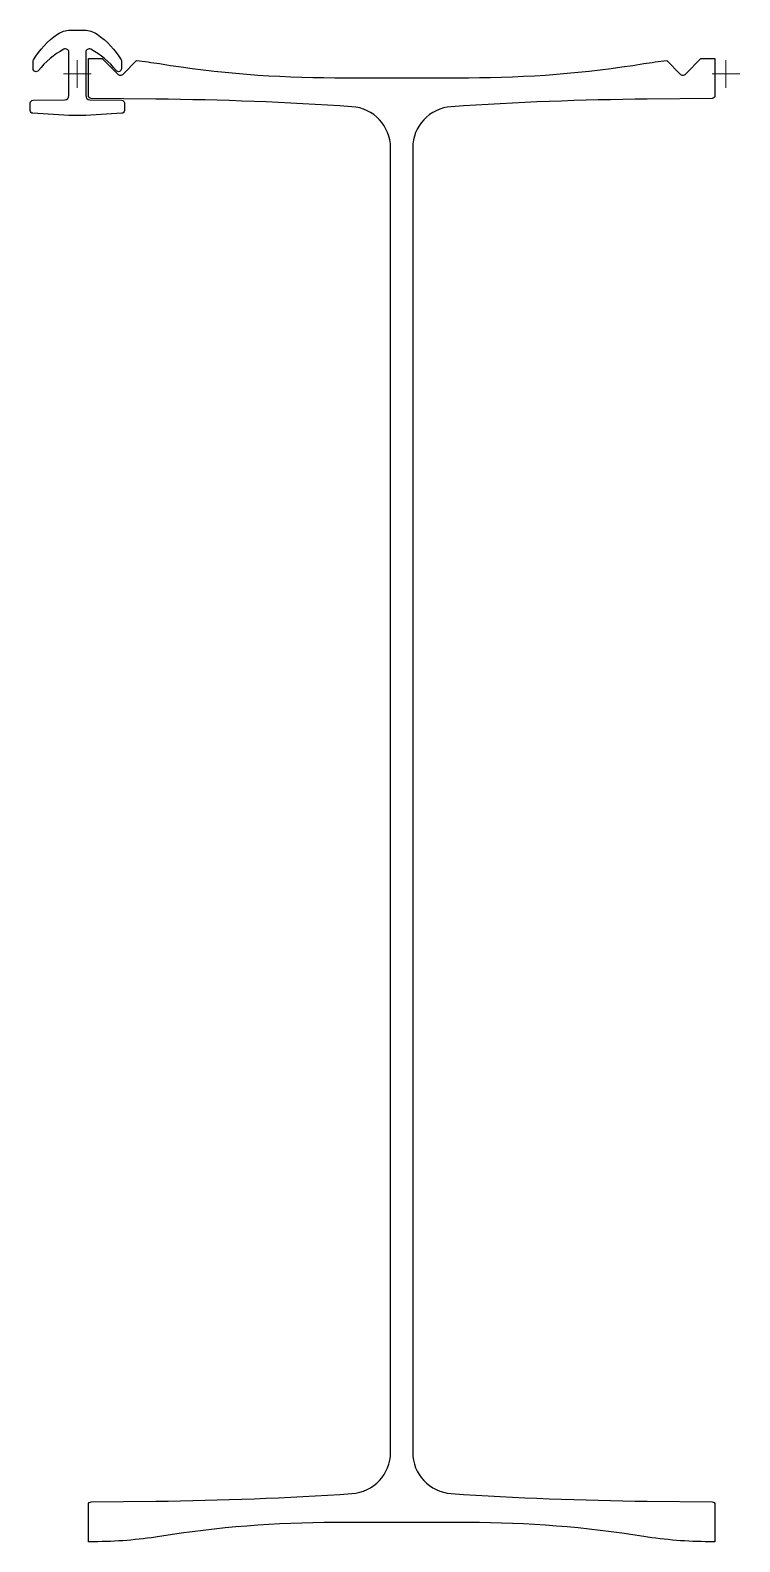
# Model space of a CAD drawing. Header units: millimetres. Extents: x -34 to 480, y -1064 to 32.
import ezdxf

# ---------------------------------------------------------------- set-up
doc = ezdxf.new("R2010")
doc.units = ezdxf.units.MM
doc.linetypes.add('CENTER', pattern=[50.8, 31.75, -6.35, 6.35, -6.35])
doc.layers.get('0').update_dxf_attribs({"lineweight": 25})
doc.layers.add('ref', color=252, linetype='Continuous', lineweight=5)

msp = doc.modelspace()

# ---------------------------------------------------------------- linework, layer by layer
for points in [[(-6.1, -30.1), (-32.2, -28.5, -0.397192), (-34.1, -26.5), (-34.1, -21, -0.411055), (-32.1, -19), (-9.1, -18.7, 0.41139), (-6.1, -15.7), (-6.1, 15.7, 0.569114), (-9.8, 17.9, 0.100985), (-28.2, 2.5, -0.710336), (-32, 3.8), (-32, 9.2, -0.135197), (-31.7, 10.2, -0.107747), (-14.3, 28.9, -0.15203), (-5.1, 31.7), (5.1, 31.7, -0.15203), (14.3, 28.9, -0.107747), (31.7, 10.2, -0.135197), (32, 9.2), (32, 3.8, -0.710994), (28.2, 2.5, 0.100981), (9.8, 17.9, 0.568488), (6.1, 15.7), (6.1, -15.7, 0.41139), (9.1, -18.7), (32.1, -19, -0.411055), (34.1, -21), (34.1, -26.5, -0.397192), (32.2, -28.5), (6.1, -30.1)], [(57, -18.2), (10, -17.7, -0.411288), (8, -15.7), (8, 11.3), (12, 11.3, -0.005051), (18.1, 11.2), (29.1, 0.1, 0.414214), (33.4, 0.1), (42.9, 9.7, -0.014073), (59.6, 7.5, 0.039881), (186.6, -2.7), (283.4, -2.7, 0.039881), (410.4, 7.5, -0.014073), (427.1, 9.7), (436.6, 0.1, 0.414214), (440.9, 0.1), (451.9, 11.2, -0.005051), (458, 11.3), (462, 11.3), (462, -15.7, -0.411288), (460, -17.7), (413, -18.2, 0.014216), (271, -23.7, 0.394764), (243, -53.6), (243, -999.2, 0.394764), (271, -1029.1, 0.014216), (413, -1034.6), (460, -1035.1, -0.411288), (462, -1037.1), (462, -1064), (458, -1064, -0.039881), (410.4, -1060.2, 0.039881), (283.4, -1050.1), (186.6, -1050.1, 0.039881), (59.6, -1060.2, -0.039881), (12, -1064), (8, -1064), (8, -1037.1, -0.411288), (10, -1035.1), (57, -1034.6, 0.014216), (199, -1029.1, 0.394764), (227, -999.2), (227, -53.6, 0.394764), (199, -23.7, 0.014216)]]:
    msp.add_lwpolyline(points, format="xyb", close=True)
at = {"layer": 'ref'}
for p, q in [((10, 0), (-10, 0)), ((0, -10), (0, 10)), ((480, 0), (460, 0)), ((470, -10), (470, 10))]:
    msp.add_line(p, q, dxfattribs=at)
at = {"layer": 'ref', "linetype": 'CENTER', "lineweight": 25}
msp.add_point((0, 0), dxfattribs=at)

doc.saveas('drawing.dxf')
